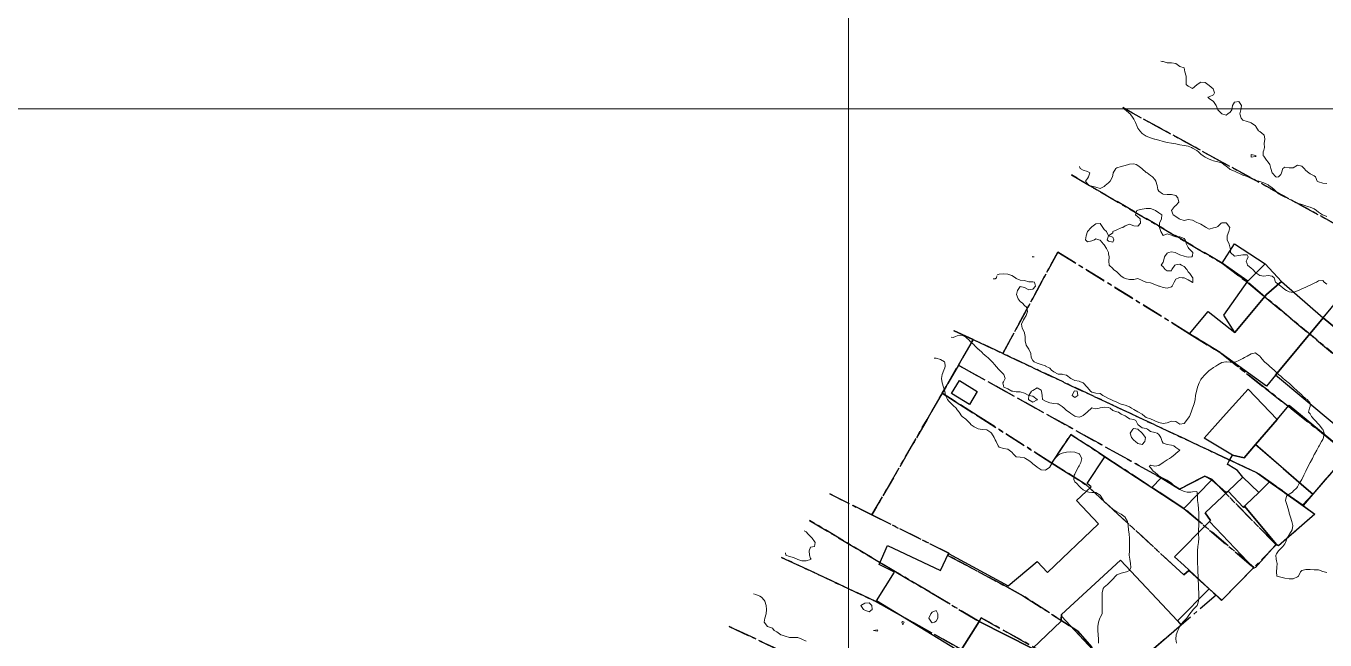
# Model space of a CAD drawing. Header units: centimetres. Extents: x 0 to 642158, y -847 to 649707.
# Drawn here: x 615968.9 to 616123.5, y 621724.1 to 621797.2 of the extents above; entities that cross this region are included whole.
import ezdxf

# ---------------------------------------------------------------- set-up
doc = ezdxf.new("R2010")
doc.units = ezdxf.units.CM
doc.header["$MEASUREMENT"] = 0
doc.linetypes.add('CENTERX2', pattern=[4, 2.5, -0.5, 0.5, -0.5])
doc.layers.add('MEV_grille', color=254, linetype='Continuous', lineweight=9)
doc.layers.add('WAL_topographie 0.5', color=253, linetype='Continuous', lineweight=20)
doc.layers.add('SPW_batiments', color=7, linetype='Continuous')
doc.layers.add('SPW_parcellaire cadastral', color=7, linetype='CENTERX2', lineweight=25, true_color=0xff0542)

# ---------------------------------------------------------------- blocks, each defined once
blk = doc.blocks.new('*U114')
at = {"layer": 'MEV_grille', "transparency": 33554687}
blk.add_lwpolyline([(-1338.46, 0), (1338.46, 0)], dxfattribs=at)
blk = doc.blocks.new('*U115')
at = {"layer": 'MEV_grille', "color": 0, "linetype": 'ByBlock', "lineweight": -2, "transparency": 16777216}
blk.add_blockref('*U114', (0, -600), dxfattribs=at)
blk = doc.blocks.new('*U112')
at = {"layer": 'MEV_grille', "transparency": 33554687}
blk.add_lwpolyline([(0, 1825.48), (0, -1825.48)], dxfattribs=at)
blk = doc.blocks.new('*U113')
at = {"layer": 'MEV_grille', "color": 0, "linetype": 'ByBlock', "lineweight": -2, "transparency": 16777216}
blk.add_blockref('*U112', (700, 0), dxfattribs=at)

msp = doc.modelspace()

# ---------------------------------------------------------------- linework, layer by layer
at = {"layer": 'SPW_batiments'}
for points in [[(616116.39, 621768.93), (616114.33, 621766.85), (616111.28, 621768.98), (616112.74, 621771.28), (616116.39, 621768.93)], [(616136.44, 621764.07), (616130.34, 621756.71), (616123.31, 621762.5), (616129.43, 621769.88), (616136.44, 621764.07)], [(616114.33, 621766.85), (616116.39, 621768.93), (616118.34, 621766.8), (616116.58, 621765.25), (616112.79, 621760.75), (616111.47, 621762.79), (616114.33, 621766.85)], [(616123.31, 621762.5), (616117.63, 621755.65), (616116.57, 621754.35), (616111.13, 621758.28), (616107.39, 621760.6), (616109.63, 621763.25), (616112.79, 621760.75), (616116.58, 621765.25), (616118.34, 621766.8), (616123.31, 621762.5)], [(616130.34, 621756.71), (616124.63, 621749.83), (616117.63, 621755.65), (616123.31, 621762.5), (616130.34, 621756.71)], [(616082.13, 621753.73), (616081.18, 621752.18), (616079.04, 621753.48), (616079.99, 621755.03), (616082.13, 621753.73)], [(616113.89, 621745.82), (616112.53, 621746.14), (616109.14, 621748.16), (616111.42, 621750.7), (616114.37, 621753.98), (616117.83, 621750.4), (616117.3, 621749.78), (616115.24, 621747.4), (616113.89, 621745.82)], [(616126.24, 621746.35), (616122.08, 621741.5), (616120.73, 621742.66), (616115.24, 621747.4), (616117.83, 621750.4), (616119.28, 621752.08), (616126.24, 621746.35)], [(616112.53, 621746.14), (616113.89, 621745.82), (616115.24, 621747.4), (616118.29, 621744.77), (616118.54, 621744.56), (616120.73, 621742.66), (616122.08, 621741.5), (616120.85, 621740.17), (616119.53, 621741.11), (616116.93, 621742.98), (616116.36, 621742.41), (616115.63, 621741.7), (616113.75, 621743.5), (616113.12, 621744.33), (616112.78, 621744.53), (616111.89, 621745.06), (616111.9, 621745.08), (616112.09, 621745.4), (616112.52, 621746.13), (616112.53, 621746.14)], [(616081.03, 621722.13), (616070.13, 621728.79), (616072.25, 621732.23), (616070.43, 621733.14), (616071.45, 621735.39), (616077.75, 621732.43), (616078.71, 621734.44), (616085.8, 621730.58), (616089.25, 621733.49), (616090.48, 621732.19), (616096.55, 621737.95), (616093.93, 621740.73), (616095.7, 621742.38), (616095.2, 621742.75), (616097.33, 621745.95), (616102.91, 621742.29)], [(616102.91, 621742.29), (616106.73, 621739.8), (616110.06, 621743.2), (616111.73, 621741.73), (616111.98, 621741.85), (616109.24, 621739.28), (616109.89, 621738.38), (616109.77, 621738.26), (616109.62, 621738.1), (616105.61, 621734.05), (616106.77, 621733.02), (616109.72, 621730.24), (616105.95, 621726.4), (616099.19, 621733.66), (616092.17, 621727.16), (616092.14, 621726.99), (616092.13, 621726.81), (616092.1, 621726.37), (616088.7, 621723.11), (616082.34, 621726.35), (616080.17, 621722.88)], [(616110.06, 621743.2), (616106.73, 621739.8), (616102.91, 621742.29), (616104.03, 621743.43), (616106.2, 621742.1), (616109.2, 621743.63), (616110.06, 621743.2)], [(616115.63, 621741.7), (616114.12, 621740.21), (616113.96, 621740.06), (616113.81, 621739.91), (616111.98, 621741.85), (616113.75, 621743.5), (616115.63, 621741.7)], [(616119.53, 621741.11), (616122.32, 621739.12), (616118.01, 621735.33), (616117.74, 621735.51), (616113.96, 621740.06), (616114.12, 621740.21), (616115.63, 621741.7), (616116.93, 621742.98), (616119.53, 621741.11)], [(616113.81, 621739.91), (616113.96, 621740.06), (616117.74, 621735.51), (616117.57, 621735.34), (616115.24, 621732.78), (616115.07, 621732.69), (616109.77, 621738.26), (616109.89, 621738.38), (616109.24, 621739.28), (616111.98, 621741.85), (616113.81, 621739.91)], [(616115.07, 621732.69), (616114.9, 621732.6), (616111.24, 621728.86), (616109.72, 621730.24), (616106.77, 621733.02), (616105.61, 621734.05), (616109.62, 621738.1), (616109.77, 621738.26), (616115.07, 621732.69)], [(616105.95, 621726.4), (616106.42, 621725.89), (616099.04, 621719.57), (616092.14, 621726.99), (616092.17, 621727.16), (616099.19, 621733.66), (616105.95, 621726.4)], [(616088.7, 621723.11), (616095.01, 621717.49), (616091.9, 621714.52), (616091.75, 621714.36), (616084.65, 621720.53), (616080.17, 621722.88), (616082.34, 621726.35), (616088.7, 621723.11)], [(616099.04, 621719.57), (616095.65, 621716.67), (616095.01, 621717.49), (616088.7, 621723.11), (616092.1, 621726.37), (616092.13, 621726.81), (616092.14, 621726.99), (616099.04, 621719.57)]]:
    msp.add_lwpolyline(points, dxfattribs=at)
at = {"layer": 'SPW_parcellaire cadastral'}
for points in [[(616188.26, 621904.59), (616209.84, 621894.41), (616210.93, 621891.2), (616181.37, 621821.79), (616179.52, 621821.3), (616153.63, 621781.53), (616142.74, 621768.2), (616134.19, 621775.58), (616131.92, 621772.6), (616129.46, 621769.85), (616125.17, 621773.41), (616099.44, 621787.51)], [(616099.44, 621787.51), (616125.17, 621773.41), (616129.46, 621769.85), (616131.92, 621772.6), (616141.02, 621764.84), (616139.38, 621761.63), (616131.49, 621752.45), (616128.74, 621754.71), (616116.36, 621764.99), (616114.24, 621766.76), (616111.28, 621768.98), (616093.35, 621779.49)], [(616093.35, 621779.49), (616111.28, 621768.98), (616114.24, 621766.76), (616116.36, 621764.99), (616128.74, 621754.71), (616131.49, 621752.45), (616126.25, 621746.35), (616116.39, 621754.13), (616111.03, 621758.35), (616107.39, 621760.6), (616091.72, 621770.32), (616085.17, 621758.24), (616081.63, 621759.9), (616079.31, 621760.98)], [(616126.25, 621746.35), (616122.06, 621741.48), (616120.91, 621740.13), (616115.5, 621744), (616112.32, 621745.49), (616111.43, 621745.91), (616106.9, 621748.03), (616085.17, 621758.24), (616091.72, 621770.32), (616107.39, 621760.6), (616111.03, 621758.35), (616116.39, 621754.13), (616126.25, 621746.35)], [(616079.31, 621760.98), (616081.63, 621759.9), (616079.87, 621756.84), (616078.41, 621754.32), (616077.94, 621753.5), (616076.14, 621750.38), (616069.58, 621739.02)], [(616081.63, 621759.9), (616085.17, 621758.24), (616106.9, 621748.03), (616111.43, 621745.91), (616112.32, 621745.49), (616115.5, 621744), (616120.91, 621740.13), (616122.32, 621739.12), (616118.01, 621735.33), (616117.7, 621735.47), (616110.1, 621743.23), (616109.2, 621743.63), (616106.2, 621742.1), (616104.03, 621743.43), (616079.87, 621756.84), (616081.63, 621759.9)], [(616091, 621745.2), (616082.24, 621750.77), (616079.5, 621752.51), (616077.94, 621753.5), (616078.41, 621754.32), (616079.87, 621756.84), (616104.03, 621743.43), (616106.2, 621742.1), (616109.2, 621743.63), (616110.1, 621743.23), (616117.7, 621735.47), (616115.05, 621732.76), (616106.73, 621739.8), (616105.94, 621740.31), (616097.33, 621745.94), (616093.27, 621748.6), (616091, 621745.2)], [(616110.56, 621729.47), (616099, 621719.57), (616094.08, 621725.2), (616087.62, 621729.37), (616085.65, 621730.45), (616078.61, 621734.21), (616078.73, 621734.48), (616069.58, 621739.02), (616076.14, 621750.38), (616077.94, 621753.5), (616079.5, 621752.51), (616082.24, 621750.77), (616091, 621745.2), (616092.06, 621744.53), (616095.1, 621742.6), (616095.53, 621742.2), (616098.32, 621739.63), (616105.78, 621732.76), (616106.7, 621731.91), (616107.31, 621732.43), (616110.56, 621729.47)], [(616110.56, 621729.47), (616107.31, 621732.43), (616106.7, 621731.91), (616105.78, 621732.76), (616098.32, 621739.63), (616095.53, 621742.2), (616095.1, 621742.6), (616092.06, 621744.53), (616091, 621745.2), (616093.27, 621748.6), (616097.33, 621745.94), (616105.94, 621740.31), (616106.73, 621739.8), (616115.05, 621732.76), (616111.21, 621728.82), (616110.56, 621729.47)], [(616064.55, 621741.52), (616069.58, 621739.02), (616078.73, 621734.48), (616078.61, 621734.21), (616085.65, 621730.45), (616087.62, 621729.37), (616094.08, 621725.2), (616099, 621719.57), (616095.6, 621716.59), (616094.91, 621717.4)], [(616069.58, 621739.02), (616064.55, 621741.52)], [(616094.91, 621717.4), (616090.87, 621722.16), (616082.6, 621726.77), (616082.34, 621726.35), (616076.5, 621729.82), (616062.15, 621738.36)], [(616062.15, 621738.36), (616076.5, 621729.82), (616082.34, 621726.35), (616082.6, 621726.77), (616090.87, 621722.16), (616094.91, 621717.4)], [(616058.83, 621733.97), (616070.03, 621728.72), (616080.25, 621723), (616084.65, 621720.52), (616091.71, 621714.33), (616092.38, 621713.81), (616084.41, 621706.9)], [(616094.91, 621717.4), (616091.71, 621714.33), (616084.65, 621720.52), (616080.25, 621723), (616070.03, 621728.72), (616058.83, 621733.97)], [(616052.59, 621725.75), (616062.9, 621720.89), (616067.89, 621718.52), (616077.4, 621714), (616084.41, 621706.9)], [(616084.41, 621706.9), (616077.4, 621714), (616067.89, 621718.52), (616062.9, 621720.89), (616052.59, 621725.75)]]:
    msp.add_lwpolyline(points, dxfattribs=at)
at = {"layer": 'WAL_topographie 0.5'}
for points in [[(616104, 621793.03), (616104.17, 621793), (616104.25, 621792.98), (616104.75, 621792.84), (616105.25, 621792.83), (616105.75, 621792.75), (616105.75, 621792.75), (616106.25, 621792.42), (616106.75, 621792.25), (616106.75, 621792.25), (616106.82, 621791.75), (616107, 621791.25), (616106.98, 621790.75), (616107, 621790.25), (616107.25, 621790.06), (616107.75, 621789.79), (616108.25, 621790.21), (616108.31, 621790.25), (616108.75, 621790.52), (616109.25, 621790.48), (616109.58, 621790.25), (616109.75, 621790.12), (616110.2, 621789.75), (616110.25, 621789.62), (616110.39, 621789.25), (616110.25, 621789.04), (616109.75, 621788.81), (616109.58, 621788.75), (616109.75, 621788.58), (616110.25, 621788.25), (616110.25, 621788.25), (616110.56, 621787.75), (616110.75, 621787.25), (616110.75, 621787.25), (616111.25, 621786.75), (616111.25, 621786.75), (616111.75, 621786.61), (616111.94, 621786.75), (616112.25, 621786.96), (616112.43, 621787.25), (616112.53, 621787.75), (616112.75, 621788.15), (616113.25, 621788.25), (616113.25, 621788.25), (616113.25, 621788.25), (616113.6, 621787.75), (616113.49, 621787.25), (616113.39, 621786.75), (616113.53, 621786.25), (616113.75, 621786), (616114.25, 621785.85), (616114.67, 621785.75), (616114.75, 621785.68), (616115.25, 621785.32), (616115.29, 621785.25), (616115.61, 621784.75), (616115.75, 621784.67), (616116.25, 621784.28), (616116.29, 621784.25), (616116.37, 621783.75), (616116.3, 621783.25), (616116.34, 621782.75), (616116.25, 621782.45), (616116.15, 621782.25), (616116.18, 621781.75), (616116.25, 621781.72), (616116.56, 621781.25), (616116.75, 621781.01), (616116.94, 621780.75), (616117.08, 621780.25), (616117.24, 621779.75), (616117.25, 621779.73), (616117.67, 621779.25), (616117.75, 621779.22), (616117.98, 621779.25), (616118.25, 621779.55), (616118.33, 621779.75), (616118.52, 621780.25), (616118.75, 621780.42), (616119.25, 621780.35), (616119.75, 621780.35), (616120.25, 621780.67), (616120.75, 621780.53), (616121.03, 621780.25), (616121.25, 621780.03), (616121.62, 621779.75), (616121.75, 621779.61), (616122.25, 621779.38), (616122.39, 621779.25), (616122.6, 621778.75), (616122.75, 621778.69), (616123.25, 621778.51), (616123.75, 621778.48)], [(616099.48, 621787.5), (616099.5, 621787.46), (616099.75, 621787.26), (616099.76, 621787.25), (616100.25, 621786.82), (616100.32, 621786.75), (616100.7, 621786.25), (616100.75, 621786.15), (616100.96, 621785.75), (616101.15, 621785.25), (616101.25, 621785.06), (616101.48, 621784.75), (616101.75, 621784.43), (616102.01, 621784.25), (616102.25, 621784.09), (616102.75, 621783.9), (616103.24, 621783.75), (616103.25, 621783.75), (616103.75, 621783.62), (616104.25, 621783.49), (616104.75, 621783.35), (616105.25, 621783.28), (616105.46, 621783.25), (616105.75, 621783.21), (616106.25, 621783.07), (616106.75, 621783), (616107.25, 621782.9), (616107.62, 621782.75), (616107.75, 621782.69), (616108.25, 621782.4), (616108.46, 621782.25), (616108.75, 621781.98), (616109.04, 621781.75), (616109.25, 621781.6), (616109.75, 621781.38), (616110.06, 621781.25), (616110.25, 621781.18), (616110.75, 621781.07), (616111.25, 621780.92), (616111.5, 621780.75), (616111.75, 621780.54), (616112.12, 621780.25), (616112.25, 621780.16), (616112.75, 621779.94), (616113.14, 621779.75), (616113.25, 621779.69), (616113.75, 621779.45), (616114.25, 621779.29), (616114.35, 621779.25), (616114.75, 621779.07), (616115.25, 621778.85), (616115.65, 621778.75), (616115.75, 621778.72), (616116.25, 621778.57), (616116.75, 621778.31), (616116.85, 621778.25), (616117.25, 621777.96), (616117.48, 621777.75), (616117.75, 621777.47), (616118.01, 621777.25), (616118.25, 621777.09), (616118.75, 621776.85), (616118.98, 621776.75), (616119.25, 621776.62), (616119.75, 621776.38), (616120.01, 621776.25), (616120.25, 621776.14), (616120.75, 621775.97), (616121.25, 621775.81), (616121.45, 621775.75), (616121.75, 621775.65), (616122.25, 621775.46), (616122.53, 621775.25), (616122.75, 621775.07), (616123.23, 621774.75), (616123.25, 621774.74), (616123.75, 621774.54)], [(616115.25, 621781.69), (616115.32, 621781.75), (616115.25, 621781.82), (616114.75, 621781.92), (616114.72, 621781.75), (616114.75, 621781.62), (616115.25, 621781.69)], [(616094.3, 621780.5), (616094.39, 621780.25), (616094.75, 621780.08), (616095.25, 621779.91), (616095.54, 621779.75), (616095.37, 621779.25), (616095.25, 621779.06), (616095.02, 621778.75), (616095.25, 621778.44), (616095.41, 621778.25), (616095.75, 621778.14), (616096.25, 621778.03), (616096.75, 621777.86), (616097.25, 621778.11), (616097.36, 621778.25), (616097.75, 621778.56), (616097.94, 621778.75), (616098.21, 621779.25), (616098.25, 621779.47), (616098.31, 621779.75), (616098.64, 621780.25), (616098.75, 621780.33), (616099.25, 621780.49), (616099.75, 621780.62), (616100.12, 621780.75), (616100.25, 621780.79), (616100.75, 621780.81), (616101.04, 621780.75), (616101.25, 621780.61), (616101.72, 621780.25), (616101.75, 621780.22), (616102.25, 621779.8), (616102.34, 621779.75), (616102.75, 621779.43), (616103, 621779.25), (616103.25, 621778.97), (616103.39, 621778.75), (616103.54, 621778.25), (616103.63, 621777.75), (616103.75, 621777.56), (616104.17, 621777.25), (616104.25, 621777.22), (616104.75, 621777.17), (616105.25, 621777.17), (616105.75, 621777.03), (616106.02, 621776.75), (616106.11, 621776.25), (616105.75, 621775.85), (616105.62, 621775.75), (616105.27, 621775.25), (616105.44, 621774.75), (616105.75, 621774.55), (616106.16, 621774.25), (616106.25, 621774.21), (616106.75, 621774.09), (616107.25, 621774.17), (616107.75, 621774.12), (616108.25, 621773.85), (616108.48, 621773.75), (616108.75, 621773.65), (616109.25, 621773.33), (616109.39, 621773.25), (616109.75, 621773.05), (616110.25, 621773.18), (616110.54, 621773.25), (616110.75, 621773.35), (616111.18, 621773.75), (616111.25, 621773.79), (616111.75, 621773.78), (616111.79, 621773.75), (616112.21, 621773.25), (616112.09, 621772.75), (616111.88, 621772.25), (616111.87, 621771.75), (616112.1, 621771.25), (616112.25, 621770.78), (616112.26, 621770.75), (616112.26, 621770.25), (616112.75, 621769.84), (616113.25, 621769.91), (616113.75, 621770), (616114.25, 621770), (616114.37, 621769.75), (616114.25, 621769.48), (616114.16, 621769.25), (616114.25, 621768.93), (616114.31, 621768.75), (616114.75, 621768.41), (616114.93, 621768.25), (616115.25, 621767.9), (616115.41, 621767.75), (616115.75, 621767.52), (616116.25, 621767.46), (616116.75, 621767.51), (616117.25, 621767.44), (616117.47, 621767.25), (616117.65, 621766.75), (616117.75, 621766.66), (616118.25, 621766.25), (616118.25, 621766.25), (616118.75, 621765.86), (616118.96, 621765.75), (616119.25, 621765.57), (616119.75, 621765.52), (616120.25, 621765.7), (616120.38, 621765.75), (616120.75, 621765.92), (616121.25, 621766.13), (616121.5, 621766.25), (616121.75, 621766.38), (616122.25, 621766.62), (616122.5, 621766.75), (616122.75, 621766.88), (616123.25, 621766.93), (616123.44, 621766.75), (616123.75, 621766.5)], [(616105.25, 621766.18), (616105.32, 621766.25), (616105.57, 621766.75), (616105.75, 621767.09), (616106.11, 621767.25), (616106.25, 621767.27), (616106.54, 621767.25), (616106.75, 621767.23), (616107.25, 621767.02), (616107.72, 621766.75), (616107.75, 621766.71), (616107.78, 621766.75), (616107.8, 621767.25), (616107.75, 621767.3), (616107.42, 621767.75), (616107.25, 621767.95), (616107.06, 621768.25), (616106.75, 621768.6), (616106.45, 621768.75), (616106.25, 621768.87), (616105.75, 621768.81), (616105.63, 621768.75), (616105.31, 621768.25), (616105.25, 621768.08), (616104.75, 621768.08), (616104.48, 621768.25), (616104.25, 621768.54), (616104.03, 621768.75), (616104.25, 621769.11), (616104.3, 621769.25), (616104.42, 621769.75), (616104.75, 621770.17), (616104.89, 621770.25), (616105.25, 621770.34), (616105.67, 621770.25), (616105.75, 621770.23), (616106.25, 621769.98), (616106.75, 621769.82), (616107.04, 621769.75), (616107.25, 621769.7), (616107.68, 621769.75), (616107.75, 621769.85), (616107.78, 621770.25), (616107.75, 621770.29), (616107.33, 621770.75), (616107.25, 621770.87), (616107.05, 621771.25), (616106.86, 621771.75), (616106.75, 621771.92), (616106.25, 621772.11), (616105.75, 621772.13), (616105.39, 621772.25), (616105.25, 621772.31), (616104.75, 621772.48), (616104.25, 621772.29), (616103.97, 621772.75), (616103.82, 621773.25), (616103.83, 621773.75), (616104.06, 621774.25), (616104.09, 621774.75), (616103.75, 621775), (616103.36, 621775.25), (616103.25, 621775.32), (616102.75, 621775.48), (616102.25, 621775.48), (616101.75, 621775.4), (616101.25, 621775.32), (616101.14, 621775.25), (616100.96, 621774.75), (616101.25, 621774.49), (616101.51, 621774.25), (616101.57, 621773.75), (616101.25, 621773.38), (616100.75, 621773.42), (616100.25, 621773.63), (616099.75, 621773.42), (616099.45, 621773.25), (616099.25, 621773.18), (616098.75, 621772.96), (616098.28, 621772.75), (616098.25, 621772.6), (616097.75, 621772.25), (616098.25, 621772.1), (616098.37, 621771.75), (616098.25, 621771.5), (616097.75, 621771.63), (616097.6, 621771.75), (616097.75, 621772.25), (616097.53, 621772.75), (616097.25, 621773.01), (616097.07, 621773.25), (616096.75, 621773.72), (616096.25, 621773.68), (616095.75, 621773.33), (616095.68, 621773.25), (616095.25, 621772.77), (616095.24, 621772.75), (616095.08, 621772.25), (616095, 621771.75), (616095.25, 621771.55), (616095.75, 621771.64), (616096.1, 621771.75), (616096.25, 621771.87), (616096.58, 621771.75), (616096.75, 621771.71), (616097.15, 621771.25), (616097.25, 621771.18), (616097.53, 621770.75), (616097.73, 621770.25), (616097.75, 621770.12), (616097.83, 621769.75), (616097.79, 621769.25), (616097.84, 621768.75), (616098.25, 621768.36), (616098.35, 621768.25), (616098.75, 621767.96), (616098.95, 621767.75), (616099.25, 621767.46), (616099.59, 621767.25), (616099.75, 621767.17), (616100.25, 621767.04), (616100.75, 621767.06), (616101.25, 621767.15), (616101.75, 621766.91), (616102.18, 621766.75), (616102.25, 621766.74), (616102.75, 621766.65), (616103.25, 621766.44), (616103.75, 621766.27), (616103.81, 621766.25), (616104.25, 621766.09), (616104.75, 621766.03), (616105.25, 621766.18)], [(616088.88, 621769.75), (616088.75, 621769.73), (616088.65, 621769.75), (616088.75, 621769.78), (616088.88, 621769.75)], [(616084, 621767.14), (616084.25, 621767.14), (616084.4, 621767.25), (616084.44, 621767.5)], [(616084.5, 621767.61), (616084.75, 621767.67), (616085.25, 621767.73), (616085.75, 621767.68), (616086.25, 621767.53), (616086.66, 621767.25), (616086.75, 621767.16), (616087.25, 621766.96), (616087.75, 621766.92), (616088.25, 621766.79), (616088.75, 621766.78), (616088.92, 621766.75), (616089.04, 621766.25), (616088.75, 621765.9), (616088.25, 621765.82), (616087.75, 621766.1), (616087.25, 621766.22), (616086.9, 621765.75), (616086.81, 621765.25), (616087.01, 621764.75), (616087.25, 621764.44), (616087.5, 621764.25), (616087.75, 621763.95), (616087.97, 621763.75), (616088.11, 621763.25), (616087.94, 621762.75), (616087.75, 621762.45), (616087.61, 621762.25), (616087.41, 621761.75), (616087.48, 621761.25), (616087.73, 621760.75), (616087.75, 621760.67), (616087.84, 621760.25), (616087.82, 621759.75), (616087.93, 621759.25), (616088.25, 621758.77), (616088.26, 621758.75), (616088.49, 621758.25), (616088.55, 621757.75), (616088.75, 621757.39), (616088.89, 621757.25), (616089.25, 621757.08), (616089.75, 621756.95), (616090.25, 621756.76), (616090.26, 621756.75), (616090.75, 621756.51), (616090.98, 621756.25), (616091.25, 621756.06), (616091.75, 621755.79), (616092.25, 621755.77), (616092.32, 621755.75), (616092.75, 621755.66), (616093.25, 621755.27), (616093.28, 621755.25), (616093.75, 621755.04), (616094.25, 621754.95), (616094.71, 621754.75), (616094.75, 621754.73), (616095.21, 621754.25), (616095.25, 621754.2), (616095.62, 621753.75), (616095.75, 621753.65), (616096.25, 621753.5), (616096.75, 621753.46), (616097.09, 621753.25), (616097.25, 621753.17), (616097.75, 621752.89), (616098.01, 621752.75), (616098.25, 621752.66), (616098.75, 621752.43), (616099.13, 621752.25), (616099.25, 621752.21), (616099.75, 621752.09), (616100.25, 621751.9), (616100.47, 621751.75), (616100.75, 621751.57), (616101.25, 621751.31), (616101.34, 621751.25), (616101.75, 621751), (616102.07, 621750.75), (616102.25, 621750.63), (616102.75, 621750.47), (616103.18, 621750.25), (616103.25, 621750.22), (616103.75, 621750.01), (616104.25, 621749.91), (616104.75, 621749.98), (616105.25, 621750.18), (616105.75, 621750.16), (616106.25, 621749.82), (616106.75, 621749.91), (616107.02, 621750.25), (616107.25, 621750.53), (616107.41, 621750.75), (616107.61, 621751.25), (616107.75, 621751.72), (616107.76, 621751.75), (616107.94, 621752.25), (616108.05, 621752.75), (616108.12, 621753.25), (616108.22, 621753.75), (616108.25, 621753.86), (616108.36, 621754.25), (616108.55, 621754.75), (616108.75, 621755.13), (616108.83, 621755.25), (616109.25, 621755.75), (616109.25, 621755.75), (616109.75, 621756.21), (616109.81, 621756.25), (616110.25, 621756.59), (616110.51, 621756.75), (616110.75, 621756.91), (616111.25, 621757.16), (616111.73, 621757.25), (616111.75, 621757.25), (616111.8, 621757.25), (616112.25, 621757.21), (616112.75, 621757.21), (616112.91, 621757.25), (616113.25, 621757.39), (616113.75, 621757.65), (616113.94, 621757.75), (616114.25, 621757.93), (616114.75, 621758.21), (616114.95, 621758.25), (616115.25, 621758.31), (616115.35, 621758.25), (616115.75, 621757.91), (616115.88, 621757.75), (616116.25, 621757.31), (616116.31, 621757.25), (616116.75, 621756.9), (616116.93, 621756.75), (616117.25, 621756.45), (616117.47, 621756.25), (616117.75, 621755.99), (616118.01, 621755.75), (616118.25, 621755.53), (616118.56, 621755.25), (616118.75, 621755.1), (616119.19, 621754.75), (616119.25, 621754.69), (616119.73, 621754.25), (616119.75, 621754.24), (616120.25, 621753.76), (616120.27, 621753.75), (616120.75, 621753.31), (616120.81, 621753.25), (616121.25, 621752.86), (616121.39, 621752.75), (616121.75, 621752.31), (616121.81, 621752.25), (616121.75, 621751.95), (616121.69, 621751.75), (616121.58, 621751.25), (616121.75, 621751.04), (616121.92, 621750.75), (616122.25, 621750.4), (616122.37, 621750.25), (616122.75, 621749.84), (616122.83, 621749.75), (616123.24, 621749.25), (616123.25, 621749.22), (616123.43, 621748.75), (616123.33, 621748.25), (616123.25, 621748.02), (616123.12, 621747.75), (616122.82, 621747.25), (616122.75, 621747.12), (616122.54, 621746.75), (616122.27, 621746.25), (616122.25, 621746.21), (616122.03, 621745.75), (616121.75, 621745.25), (616121.75, 621745.25), (616121.5, 621744.75), (616121.25, 621744.25), (616121.25, 621744.25), (616120.99, 621743.75), (616120.75, 621743.25), (616120.75, 621743.25), (616120.46, 621742.75), (616120.25, 621742.35), (616120.19, 621742.25), (616119.75, 621741.84), (616119.65, 621741.75), (616119.25, 621741.5), (616118.96, 621741.25), (616118.83, 621740.75), (616118.98, 621740.25), (616119.13, 621739.75), (616119.25, 621739.33), (616119.28, 621739.25), (616119.42, 621738.75), (616119.56, 621738.25), (616119.68, 621737.75), (616119.62, 621737.25), (616119.32, 621736.75), (616119.25, 621736.67), (616119.04, 621736.25), (616118.84, 621735.75), (616118.75, 621735.6), (616118.49, 621735.25), (616118.25, 621735.01), (616117.98, 621734.75), (616117.75, 621734.38), (616117.68, 621734.25), (616117.71, 621733.75), (616117.75, 621733.58), (616117.83, 621733.25), (616117.81, 621732.75), (616117.75, 621732.25), (616117.81, 621731.75), (616118.25, 621731.62), (616118.75, 621731.49), (616119.25, 621731.4), (616119.75, 621731.41), (616120.25, 621731.67), (616120.36, 621731.75), (616120.62, 621732.25), (616120.75, 621732.41), (616121.25, 621732.51), (616121.75, 621732.54), (616122.25, 621732.49), (616122.75, 621732.49), (616123.25, 621732.29), (616123.42, 621732.25), (616123.75, 621732.18)], [(616079, 621760.17), (616079.25, 621760.15), (616079.54, 621760.25), (616079.75, 621760.34), (616080.25, 621760.42), (616080.65, 621760.25), (616080.75, 621760.19), (616081.22, 621759.75), (616081.25, 621759.72), (616081.75, 621759.26), (616081.76, 621759.25), (616082.25, 621758.77), (616082.27, 621758.75), (616082.75, 621758.3), (616082.8, 621758.25), (616083.25, 621757.86), (616083.37, 621757.75), (616083.75, 621757.41), (616083.91, 621757.25), (616084.25, 621756.87), (616084.35, 621756.75), (616084.75, 621756.28), (616084.78, 621756.25), (616085.25, 621755.79), (616085.29, 621755.75), (616085.46, 621755.25), (616085.25, 621754.87), (616085.17, 621754.75), (616085.25, 621754.39), (616085.28, 621754.25), (616085.75, 621754.02), (616086.25, 621753.77), (616086.35, 621753.75), (616086.75, 621753.68), (616087.25, 621753.67), (616087.75, 621753.5), (616088.25, 621753.25), (616088.6, 621753.75), (616088.75, 621753.82), (616089.25, 621754.16), (616089.75, 621753.88), (616089.79, 621753.75), (616089.87, 621753.25), (616089.88, 621752.75), (616090.25, 621752.57), (616090.75, 621752.36), (616091.25, 621752.28), (616091.65, 621752.25), (616091.75, 621752.24), (616092.25, 621751.92), (616092.49, 621751.75), (616092.75, 621751.47), (616093.08, 621751.25), (616093.25, 621751.08), (616093.75, 621750.78), (616093.83, 621750.75), (616094.25, 621750.67), (616094.5, 621750.75), (616094.75, 621750.86), (616095.22, 621751.25), (616095.25, 621751.29), (616095.71, 621751.75), (616095.75, 621751.77), (616095.88, 621751.75), (616096.25, 621751.67), (616096.62, 621751.75), (616096.75, 621751.76), (616097.25, 621751.85), (616097.75, 621751.82), (616097.95, 621751.75), (616098.25, 621751.46), (616098.75, 621751.28), (616098.94, 621751.25), (616099.25, 621751.02), (616099.75, 621750.81), (616099.85, 621750.75), (616100.25, 621750.45), (616100.75, 621750.37), (616100.99, 621750.25), (616101.25, 621749.79), (616101.28, 621749.75), (616101.75, 621749.39), (616102.25, 621749.3), (616102.38, 621749.25), (616102.75, 621748.94), (616103.25, 621748.82), (616103.56, 621748.75), (616103.75, 621748.58), (616103.97, 621748.25), (616104.14, 621747.75), (616104.25, 621747.58), (616104.75, 621747.4), (616105.25, 621747.33), (616105.53, 621747.25), (616105.75, 621747.04), (616106.25, 621746.75), (616106.25, 621746.75), (616106.25, 621746.75), (616105.75, 621746.33), (616105.67, 621746.25), (616105.25, 621745.92), (616105.01, 621745.75), (616104.75, 621745.59), (616104.25, 621745.25), (616104.25, 621745.25), (616103.75, 621744.92), (616103.25, 621744.81), (616102.75, 621744.94), (616102.6, 621744.75), (616102.75, 621744.67), (616103.07, 621744.25), (616103.25, 621744.13), (616103.65, 621743.75), (616103.75, 621743.69), (616104.25, 621743.39), (616104.58, 621743.25), (616104.75, 621743.18), (616105.25, 621742.82), (616105.29, 621742.75), (616105.75, 621742.34), (616105.89, 621742.25), (616106.25, 621742.04), (616106.75, 621741.83), (616107.13, 621741.75), (616107.25, 621741.72), (616107.55, 621741.75), (616107.75, 621741.78), (616108.25, 621741.8), (616108.31, 621741.75), (616108.34, 621741.25), (616108.35, 621740.75), (616108.41, 621740.25), (616108.47, 621739.75), (616108.49, 621739.25), (616108.51, 621738.75), (616108.52, 621738.25), (616108.51, 621737.75), (616108.47, 621737.25), (616108.46, 621736.75), (616108.49, 621736.25), (616108.47, 621735.75), (616108.4, 621735.25), (616108.36, 621734.75), (616108.34, 621734.25), (616108.33, 621733.75), (616108.34, 621733.25), (616108.37, 621732.75), (616108.4, 621732.25), (616108.41, 621731.75), (616108.43, 621731.25), (616108.45, 621730.75), (616108.47, 621730.25), (616108.49, 621729.75), (616108.49, 621729.25), (616108.48, 621728.75), (616108.29, 621728.25), (616108.25, 621728.2), (616107.83, 621727.75), (616107.75, 621727.65), (616107.42, 621727.25), (616107.25, 621726.99), (616107.06, 621726.75), (616106.75, 621726.41), (616106.61, 621726.25), (616106.25, 621725.77), (616106.23, 621725.75), (616105.99, 621725.25), (616105.8, 621724.75), (616105.75, 621724.25), (616105.84, 621723.75)], [(616077, 621757.7), (616077.25, 621757.69), (616077.75, 621757.54), (616078.23, 621757.25), (616078.25, 621757.17), (616078.31, 621756.75), (616078.25, 621756.55), (616078.16, 621756.25), (616077.96, 621755.75), (616077.85, 621755.25), (616077.95, 621754.75), (616078.12, 621754.25), (616078.25, 621753.75), (616078.25, 621753.75), (616078.34, 621753.25), (616078.58, 621752.75), (616078.75, 621752.57), (616079.07, 621752.25), (616079.25, 621752.06), (616079.6, 621751.75), (616079.75, 621751.53), (616079.96, 621751.25), (616080.25, 621750.83), (616080.32, 621750.75), (616080.75, 621750.43), (616080.92, 621750.25), (616081.25, 621749.93), (616081.41, 621749.75), (616081.75, 621749.5), (616082.25, 621749.29), (616082.47, 621749.25), (616082.75, 621749.19), (616083.25, 621749.14), (616083.75, 621748.84), (616083.83, 621748.75), (616084.12, 621748.25), (616084.25, 621747.98), (616084.37, 621747.75), (616084.61, 621747.25), (616084.75, 621747.1), (616085.25, 621746.93), (616085.75, 621746.84), (616085.93, 621746.75), (616086.25, 621746.49), (616086.45, 621746.25), (616086.75, 621745.94), (616087.25, 621745.9), (616087.75, 621745.81), (616087.86, 621745.75), (616088.25, 621745.49), (616088.58, 621745.25), (616088.75, 621745.12), (616089.21, 621744.75), (616089.25, 621744.72), (616089.75, 621744.38), (616090.25, 621744.34), (616090.75, 621744.72), (616090.77, 621744.75), (616091.08, 621745.25), (616091.25, 621745.53), (616091.37, 621745.75), (616091.75, 621746.12), (616091.91, 621746.25), (616092.25, 621746.38), (616092.75, 621746.5), (616093.25, 621746.55), (616093.75, 621746.51), (616094.25, 621746.28), (616094.28, 621746.25), (616094.56, 621745.75), (616094.47, 621745.25), (616094.25, 621744.85), (616094.18, 621744.75), (616093.91, 621744.25), (616093.75, 621743.88), (616093.68, 621743.75), (616093.62, 621743.25), (616093.75, 621742.98), (616093.97, 621742.75), (616094.25, 621742.45), (616094.46, 621742.25), (616094.75, 621742.02), (616095.25, 621741.77), (616095.39, 621741.75), (616095.75, 621741.7), (616096.25, 621741.69), (616096.75, 621741.38), (616096.84, 621741.25), (616097.14, 621740.75), (616097.25, 621740.59), (616097.63, 621740.25), (616097.75, 621740.15), (616098.21, 621739.75), (616098.25, 621739.72), (616098.75, 621739.4), (616099.02, 621739.25), (616099.25, 621739.11), (616099.72, 621738.75), (616099.75, 621738.71), (616100.03, 621738.25), (616100.09, 621737.75), (616100.13, 621737.25), (616100.21, 621736.75), (616100.25, 621736.25), (616100.25, 621736.25), (616100.25, 621735.75), (616100.25, 621735.25), (616100.25, 621735.25), (616100.23, 621734.75), (616100.22, 621734.25), (616100.25, 621734), (616100.28, 621733.75), (616100.38, 621733.25), (616100.41, 621732.75), (616100.25, 621732.41), (616099.89, 621732.25), (616099.75, 621732.22), (616099.25, 621732.09), (616098.75, 621731.89), (616098.57, 621731.75), (616098.25, 621731.37), (616098.15, 621731.25), (616097.75, 621730.85), (616097.63, 621730.75), (616097.25, 621730.43), (616097.11, 621730.25), (616096.98, 621729.75), (616096.98, 621729.25), (616096.98, 621728.75), (616096.98, 621728.25), (616097.01, 621727.75), (616097.01, 621727.25), (616096.75, 621726.8), (616096.72, 621726.75), (616096.54, 621726.25), (616096.48, 621725.75), (616096.49, 621725.25), (616096.51, 621724.75), (616096.54, 621724.25), (616096.55, 621723.75)], [(616094.08, 621753.25), (616093.75, 621753.02), (616093.44, 621753.25), (616093.67, 621753.75), (616093.75, 621753.78), (616094, 621753.75), (616094.08, 621753.25)], [(616089.25, 621752.73), (616089.31, 621752.75), (616089.25, 621752.77), (616088.75, 621753.17), (616088.25, 621753.25), (616088.24, 621752.75), (616088.25, 621752.74), (616088.75, 621752.44), (616089.25, 621752.73)], [(616101.75, 621747.39), (616102.08, 621747.75), (616102.15, 621748.25), (616101.77, 621748.75), (616101.75, 621748.77), (616101.25, 621749.25), (616101.25, 621749.25), (616100.75, 621749.32), (616100.64, 621749.25), (616100.34, 621748.75), (616100.49, 621748.25), (616100.75, 621747.94), (616100.98, 621747.75), (616101.25, 621747.54), (616101.75, 621747.39)], [(616061.5, 621737.15), (616061.75, 621737.03), (616061.99, 621736.75), (616062.25, 621736.44), (616062.48, 621736.25), (616062.75, 621735.86), (616062.82, 621735.75), (616062.75, 621735.25), (616062.75, 621735.25), (616062.25, 621735.17), (616062.1, 621734.75), (616062.15, 621734.25), (616062.25, 621733.85), (616062.35, 621733.75), (616062.25, 621733.7), (616061.75, 621733.55), (616061.25, 621733.56), (616060.75, 621733.73), (616060.69, 621733.75), (616060.25, 621733.96), (616059.75, 621734.06), (616059.32, 621734.25), (616059.28, 621734.5)], [(616055.5, 621729.63), (616055.75, 621729.55), (616056.25, 621729.35), (616056.43, 621729.25), (616056.75, 621728.88), (616056.84, 621728.75), (616056.98, 621728.25), (616057.04, 621727.75), (616057, 621727.25), (616056.83, 621726.75), (616056.75, 621726.25), (616057.15, 621725.75), (616057.25, 621725.69), (616057.75, 621725.53), (616057.95, 621725.25), (616058.25, 621725.11), (616058.75, 621724.76), (616058.78, 621724.75), (616059.25, 621724.58), (616059.75, 621724.44), (616060.25, 621724.43), (616060.75, 621724.45), (616061.25, 621724.25), (616061.25, 621724.25), (616061.75, 621724)], [(616069.6, 621727.75), (616069.25, 621727.48), (616068.75, 621727.68), (616068.56, 621727.75), (616068.27, 621728.25), (616068.75, 621728.54), (616069.25, 621728.57), (616069.58, 621728.25), (616069.6, 621727.75)], [(616077.02, 621726.25), (616076.75, 621726.19), (616076.66, 621726.25), (616076.36, 621726.75), (616076.59, 621727.25), (616076.75, 621727.45), (616077.25, 621727.63), (616077.41, 621727.25), (616077.41, 621726.75), (616077.25, 621726.39), (616077.02, 621726.25)], [(616073.43, 621726.25), (616073.25, 621725.93), (616073.13, 621726.25), (616073.25, 621726.33), (616073.43, 621726.25)], [(616070.29, 621725.25), (616070.25, 621725.18), (616069.75, 621725.25), (616069.75, 621725.25), (616069.75, 621725.25), (616070.25, 621725.34), (616070.29, 621725.25)]]:
    msp.add_lwpolyline(points, dxfattribs=at)

# ---------------------------------------------------------------- block references
at = {"layer": 'MEV_grille', "transparency": 33554687}
for name, p in [('*U113', (615366.81, 620593.64)), ('*U115', (616669.48, 622387.38))]:
    msp.add_blockref(name, p, dxfattribs=at)

doc.saveas('drawing.dxf')
